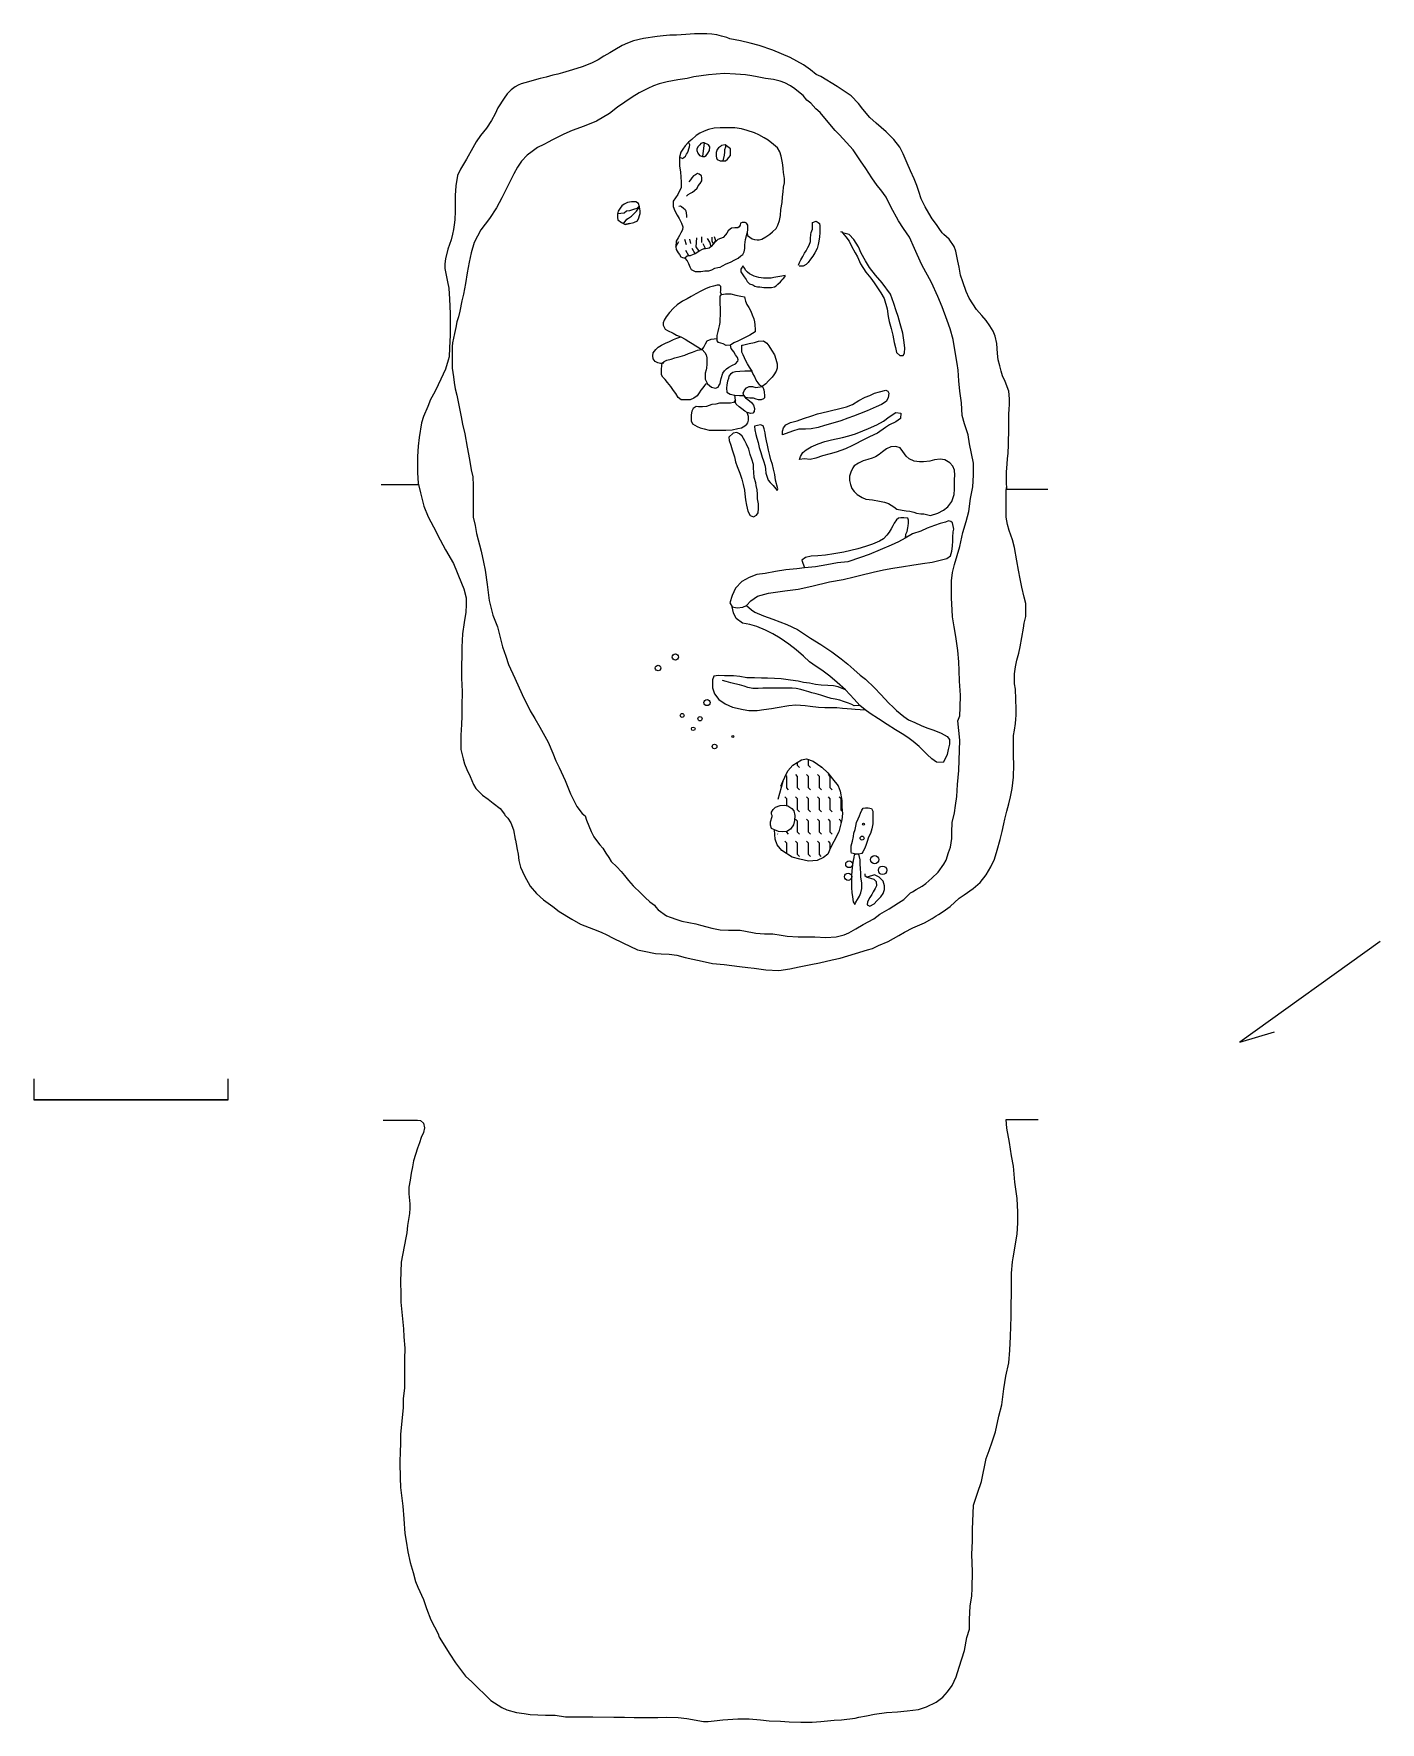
# Model space of a CAD drawing. Extents: x -1.4 to 16.6, y -14.7 to 7.9.
import ezdxf

# ---------------------------------------------------------------- set-up
doc = ezdxf.new("R2010")
doc.units = 0
doc.linetypes.add('HIDDEN', pattern=[0.375, 0.25, -0.125])
for name, color, linetype in [('LAYER1', 7, 'CONTINUOUS'), ('LAYER2', 1, 'CONTINUOUS'), ('LAYER3', 7, 'CONTINUOUS'), ('LAYER43', 1, 'CONTINUOUS'), ('LAYER9', 4, 'CONTINUOUS')]:
    doc.layers.add(name, color=color, linetype=linetype)

msp = doc.modelspace()

# ---------------------------------------------------------------- linework, layer by layer
at = {"layer": 'LAYER1', "color": 7, "linetype": 'CONTINUOUS'}
for points in [[(11.5892, 1.7779), (11.5892, 1.8143), (11.584, 1.8402), (11.584, 1.887), (11.584, 1.9441), (11.584, 2.0064), (11.5892, 2.0635), (11.5944, 2.1102), (11.5996, 2.1881), (11.6048, 2.2556), (11.61, 2.3751), (11.61, 2.4425), (11.6152, 2.5256), (11.6152, 2.6087), (11.6152, 2.697), (11.6152, 2.7801), (11.6204, 2.8475), (11.6256, 2.9099), (11.6256, 2.9877), (11.6152, 3.0864), (11.5685, 3.2162), (11.5321, 3.2941), (11.5113, 3.3564), (11.4958, 3.4291), (11.475, 3.507), (11.4646, 3.5901), (11.4594, 3.6575), (11.4542, 3.725), (11.4335, 3.8237), (11.4075, 3.8912), (11.3608, 3.9639), (11.314, 4.0314), (11.2569, 4.0989), (11.1842, 4.182), (11.1323, 4.2547), (11.0856, 4.3325), (11.044, 4.4208), (11.0025, 4.5506), (10.9713, 4.6389), (10.9506, 4.7479), (10.935, 4.8258), (10.909, 4.9608), (10.8831, 5.0231), (10.8156, 5.1218), (10.7481, 5.1841), (10.7221, 5.2049), (10.6858, 5.262), (10.6494, 5.3191), (10.5923, 5.3918), (10.5456, 5.4697), (10.4988, 5.5527), (10.4417, 5.6618), (10.4106, 5.7604), (10.3846, 5.8383), (10.3483, 5.9266), (10.3015, 6.0356), (10.2548, 6.1395), (10.2029, 6.2641), (10.1561, 6.3524), (10.0783, 6.4562), (9.9744, 6.5549), (9.8394, 6.6743), (9.7563, 6.747), (9.6629, 6.8612), (9.6058, 6.9339), (9.5071, 7.0377), (9.3202, 7.1624), (9.1021, 7.2974), (9.0398, 7.3233), (8.9619, 7.3856), (8.8685, 7.4531), (8.6919, 7.5518), (8.4583, 7.6504), (8.2765, 7.7127), (8.1571, 7.7439), (8.0273, 7.775), (7.8819, 7.801), (7.8456, 7.8166), (7.7729, 7.8374), (7.7106, 7.8529), (7.6431, 7.8633), (7.5756, 7.8685), (7.5029, 7.8685), (7.4094, 7.8685), (7.2952, 7.8581), (7.1706, 7.8477), (7.0823, 7.8477), (6.994, 7.8425), (6.911, 7.8322), (6.7292, 7.8062), (6.5942, 7.775), (6.5163, 7.7439), (6.4437, 7.7127), (6.345, 7.6556), (6.2775, 7.6141), (6.1996, 7.5674), (6.1217, 7.5206), (6.0335, 7.4739), (5.9088, 7.4272), (5.779, 7.3856), (5.644, 7.3441), (5.5817, 7.3285), (5.5142, 7.3129), (5.426, 7.287), (5.3481, 7.2714), (5.1404, 7.2143), (5.0936, 7.1987), (5.0521, 7.1831), (5.0106, 7.1572), (4.9587, 7.1208), (4.9067, 7.0637), (4.8652, 7.0066), (4.7821, 6.8768), (4.7458, 6.7989), (4.6938, 6.7106), (4.6263, 6.6068), (4.5485, 6.5081), (4.4913, 6.4251), (4.4446, 6.342), (4.3615, 6.1914), (4.2785, 6.0564), (4.2421, 5.9733), (4.2162, 5.8331), (4.211, 5.7033), (4.211, 5.6202), (4.211, 5.4956), (4.2058, 5.3814), (4.1954, 5.3139), (4.185, 5.2516), (4.1746, 5.1893), (4.1538, 5.1114), (4.1331, 5.0491), (4.1123, 4.9868), (4.0812, 4.857), (4.0708, 4.7895), (4.0708, 4.7272), (4.0915, 4.6181), (4.1071, 4.5506), (4.1227, 4.4675), (4.1331, 4.317), (4.1435, 4.1249), (4.1435, 3.9795), (4.1435, 3.8393), (4.1331, 3.6679), (4.1279, 3.5485), (4.1175, 3.5018), (4.0812, 3.3824), (4.0188, 3.2474), (3.9825, 3.1747), (3.9358, 3.0812), (3.8787, 2.9774), (3.8423, 2.8839), (3.7852, 2.7489), (3.7592, 2.6658), (3.7281, 2.4685), (3.7125, 2.3543), (3.7073, 2.2141), (3.7073, 2.0791), (3.7073, 1.996), (3.7125, 1.8558), (3.7437, 1.726), (3.7592, 1.6741), (3.7904, 1.5495), (3.8475, 1.4093), (3.9202, 1.2743), (4.0085, 1.0977), (4.0812, 0.9679), (4.185, 0.781), (4.294, 0.5214), (4.3252, 0.4435), (4.3563, 0.3241), (4.3563, 0.2306), (4.3512, 0.132), (4.3304, -0.0082), (4.3096, -0.1588), (4.2992, -0.3353), (4.2992, -0.434), (4.294, -0.6001), (4.294, -0.7507), (4.3044, -0.9273), (4.2992, -1.1246), (4.2992, -1.2336), (4.2992, -1.2596), (4.294, -1.3686), (4.2836, -1.514), (4.2836, -1.6126), (4.2836, -1.7061), (4.3148, -1.8307), (4.3356, -1.8982), (4.3667, -1.9709), (4.4083, -2.0644), (4.4342, -2.1215), (4.455, -2.1734), (4.4861, -2.2253), (4.5277, -2.2669), (4.5744, -2.3136), (4.6523, -2.3707), (4.7198, -2.4226), (4.8133, -2.4953), (4.8704, -2.568)], [(10.3015, -3.6221), (10.3275, -3.6065), (10.3742, -3.5753), (10.4573, -3.5338), (10.504, -3.4974), (10.5871, -3.4248), (10.6702, -3.3469), (10.7481, -3.2378), (10.7792, -3.1859), (10.8104, -3.0821), (10.8363, -3.0094), (10.8519, -2.8951), (10.8519, -2.8121), (10.8571, -2.6823), (10.8883, -2.5524), (10.9038, -2.4538), (10.9194, -2.3344), (10.9298, -2.1734), (10.9454, -1.9865), (10.9506, -1.8463), (10.9558, -1.7165), (10.961, -1.5815), (10.935, -1.3219), (10.961, -1.2544), (10.9661, -1.1453), (10.9713, -0.9792), (10.9558, -0.7923), (10.9506, -0.6469), (10.9454, -0.5326), (10.935, -0.3821), (10.909, -0.1951), (10.8831, -0.0653), (10.8623, 0.0697), (10.8571, 0.1631), (10.8467, 0.3189), (10.8467, 0.4591), (10.8467, 0.5526), (10.8623, 0.6616), (10.8883, 0.7706), (10.961, 1.0095), (11.0025, 1.1964), (11.044, 1.347), (11.0804, 1.4768), (11.1012, 1.6533), (11.1323, 1.8091), (11.1427, 1.9649), (11.1427, 2.1258), (11.0908, 2.3854), (11.07, 2.5049), (11.0233, 2.6502), (10.9921, 2.7645), (10.9817, 2.9306), (10.961, 3.0864), (10.9454, 3.2266), (10.9402, 3.3668), (10.9246, 3.4602), (10.8986, 3.616), (10.8727, 3.777), (10.8311, 3.9224), (10.7896, 4.0314), (10.7221, 4.2183), (10.665, 4.3533), (10.5819, 4.5403), (10.4521, 4.7791), (10.3898, 4.9141), (10.3535, 4.9972), (10.286, 5.1477), (10.2081, 5.262), (10.1406, 5.3658), (10.0367, 5.5527), (9.9744, 5.6826), (9.9017, 5.7812), (9.855, 5.8383), (9.7823, 5.9422), (9.7044, 6.0668), (9.6317, 6.1706), (9.5331, 6.316), (9.4448, 6.4147), (9.3513, 6.5185), (9.2942, 6.5756), (9.2423, 6.6327), (9.0917, 6.8145), (9.0346, 6.8664), (8.9671, 6.9391), (8.9152, 6.9806), (8.8633, 7.0429), (8.801, 7.0897), (8.7542, 7.1312), (8.6971, 7.1727), (8.6192, 7.2143), (8.5569, 7.2351), (8.4687, 7.2558), (8.3596, 7.2714), (8.2506, 7.2922), (8.1779, 7.3077), (8.0948, 7.3181), (7.9598, 7.3285), (7.8144, 7.3389), (7.7002, 7.3285), (7.5963, 7.3181), (7.4042, 7.2922), (7.3108, 7.2714), (7.1862, 7.2506), (7.046, 7.2247), (6.9369, 7.1987), (6.8642, 7.1727), (6.7863, 7.1364), (6.6721, 7.0793), (6.5787, 7.0222), (6.3813, 6.8872), (6.2723, 6.8041), (6.101, 6.7002), (5.9348, 6.6327), (5.7738, 6.5756), (5.6648, 6.5237), (5.5038, 6.4458), (5.4623, 6.4251), (5.3948, 6.3887), (5.3117, 6.3472), (5.239, 6.2952), (5.1715, 6.2433), (5.0988, 6.1654), (5.0417, 6.0824), (4.995, 5.9941), (4.9483, 5.9058), (4.9015, 5.8072), (4.834, 5.6722), (4.7613, 5.5424), (4.6679, 5.397), (4.5537, 5.2464), (4.4654, 5.075), (4.4238, 4.94), (4.3979, 4.8154), (4.3719, 4.67), (4.346, 4.5299), (4.32, 4.3845), (4.2992, 4.2962), (4.2733, 4.156), (4.2525, 4.0833), (4.2317, 4.0158), (4.2162, 3.9379), (4.2006, 3.86), (4.1746, 3.7354), (4.1694, 3.6835), (4.1694, 3.5901), (4.1694, 3.4758), (4.1694, 3.3979), (4.185, 3.2785), (4.1954, 3.2058), (4.211, 3.1176), (4.2317, 3.0345), (4.2577, 2.8995), (4.2733, 2.832), (4.2888, 2.7437), (4.3096, 2.645), (4.3408, 2.5152), (4.3719, 2.3387), (4.4031, 2.1726), (4.4238, 2.0375), (4.4446, 1.9441), (4.4498, 1.8247), (4.4498, 1.7676), (4.4498, 1.7156), (4.4498, 1.5651), (4.4498, 1.4041), (4.4758, 1.2899), (4.4965, 1.186), (4.5588, 0.9472), (4.59, 0.8018), (4.6108, 0.6927), (4.6367, 0.5006), (4.6627, 0.2877), (4.7146, 0.0904), (4.7769, -0.0653), (4.7977, -0.1536), (4.8444, -0.3301), (4.886, -0.4548), (4.9223, -0.569), (5.0054, -0.7507), (5.104, -0.9688), (5.2131, -1.1869), (5.2754, -1.2907), (5.3429, -1.4049), (5.4519, -1.6074), (5.5142, -1.7528), (5.5558, -1.8567), (5.6025, -1.9449), (5.6804, -2.1215), (5.7531, -2.298), (5.8362, -2.4694), (5.9088, -2.5628)], [(4.8704, -2.568), (4.8756, -2.5836), (4.9119, -2.6251), (4.9535, -2.6874), (4.9898, -2.7809), (5.0106, -2.9055), (5.0158, -2.9159), (5.0262, -2.9678), (5.0365, -3.0405), (5.0521, -3.1028), (5.0625, -3.1911), (5.0833, -3.2794), (5.1352, -3.3936), (5.2131, -3.5338), (5.2961, -3.6324), (5.3896, -3.7155), (5.5142, -3.8038), (5.6025, -3.8713), (5.7687, -3.9751), (5.8881, -4.0426), (6.0594, -4.1101), (6.1633, -4.1465), (6.236, -4.1828), (6.3138, -4.2244), (6.454, -4.2919), (6.6462, -4.3853), (6.7396, -4.4009), (6.8902, -4.4321), (6.9629, -4.4373), (7.0719, -4.4424), (7.1758, -4.458), (7.2848, -4.4892), (7.3887, -4.5099), (7.5133, -4.5359), (7.6535, -4.5671), (7.8092, -4.5826), (8.0117, -4.6086), (8.126, -4.619), (8.209, -4.6294), (8.3648, -4.6501), (8.5413, -4.6605), (8.6867, -4.6398), (8.8113, -4.6138), (8.9671, -4.5826), (9.0813, -4.5567), (9.2527, -4.5203), (9.3617, -4.4944), (9.5642, -4.4321), (9.7252, -4.3853), (9.7927, -4.3646), (9.8706, -4.3282), (10.0004, -4.2711), (10.1458, -4.1932), (10.2185, -4.1465), (10.3327, -4.0894), (10.4885, -4.0219), (10.5923, -3.9647), (10.6442, -3.9284), (10.6754, -3.9128), (10.7377, -3.8713), (10.8311, -3.8038), (10.9506, -3.6948), (11.0181, -3.648), (11.1375, -3.5649), (11.231, -3.4819), (11.314, -3.3832), (11.3763, -3.2742), (11.4231, -3.1703), (11.4594, -3.0509), (11.501, -2.9107), (11.5269, -2.8017), (11.5477, -2.6978), (11.5633, -2.6355), (11.5892, -2.5317), (11.6152, -2.433), (11.636, -2.3396), (11.6619, -2.2253), (11.6775, -2.0748), (11.6827, -1.9034), (11.6775, -1.7944), (11.6775, -1.649), (11.6775, -1.5503), (11.6775, -1.5192), (11.6931, -1.4465), (11.7035, -1.3582), (11.7086, -1.3011), (11.7138, -1.244), (11.7138, -1.1661), (11.7035, -0.8961), (11.6931, -0.8286), (11.6931, -0.6936), (11.7035, -0.6001), (11.7242, -0.5119), (11.7502, -0.4184), (11.7658, -0.3301), (11.8125, -0.0809), (11.8229, -0.0134), (11.8436, 0.0749), (11.8436, 0.2462), (11.8229, 0.3345), (11.7917, 0.4643), (11.7658, 0.5785), (11.745, 0.6927), (11.7242, 0.8174), (11.6931, 0.9991), (11.6671, 1.0977), (11.6204, 1.2224), (11.5996, 1.3054), (11.5788, 1.4041), (11.5788, 1.5027), (11.5788, 1.6325), (11.5788, 1.7624), (11.5892, 1.8143)], [(5.9088, -2.5628), (5.9504, -2.594), (5.966, -2.6511), (5.9971, -2.7238), (6.0283, -2.8017), (6.0646, -2.8744), (6.101, -2.9211), (6.1425, -2.9782), (6.184, -3.0249), (6.2256, -3.0924), (6.2671, -3.1496), (6.2983, -3.2015), (6.371, -3.2742), (6.4281, -3.3365), (6.4748, -3.3884), (6.5267, -3.4559), (6.589, -3.5286), (6.6929, -3.6273), (6.75, -3.6844), (6.8123, -3.7415), (6.8746, -3.7882), (6.8954, -3.8142), (6.9265, -3.8505), (7.0356, -3.9284), (7.0875, -3.9492), (7.1758, -3.9803), (7.2433, -4.0011), (7.3367, -4.0167), (7.4302, -4.0374), (7.4925, -4.053), (7.5756, -4.079), (7.6431, -4.0946), (7.7521, -4.1153), (7.8663, -4.1205), (8.0221, -4.1205), (8.1883, -4.1517), (8.2298, -4.1621), (8.3492, -4.1724), (8.4583, -4.1724), (8.5725, -4.188), (8.6504, -4.2036), (8.7958, -4.2088), (8.8944, -4.2088), (9.019, -4.2088), (9.1696, -4.2192), (9.3046, -4.2088), (9.4136, -4.1828), (9.476, -4.1569), (9.5694, -4.1049), (9.6681, -4.0478), (9.8083, -3.9699), (9.8913, -3.9076), (10.016, -3.8349), (10.1406, -3.7571), (10.2133, -3.7103), (10.3015, -3.6221)], [(3.2475, -6.6639), (3.7045, -6.6639)], [(3.7045, -6.6639), (3.7456, -6.6691), (3.7867, -6.705), (3.7969, -6.7666), (3.7867, -6.8283), (3.7558, -6.895), (3.7302, -6.9669), (3.7045, -7.0388), (3.6531, -7.2083), (3.6377, -7.2853), (3.6223, -7.3726), (3.6069, -7.465), (3.5915, -7.5575), (3.5915, -7.6499), (3.6018, -7.7834), (3.6018, -7.8399), (3.5966, -7.9118), (3.571, -8.071), (3.5607, -8.1685), (3.5504, -8.2353), (3.4888, -8.5639), (3.4837, -8.6923), (3.4785, -8.8207), (3.4837, -8.9902), (3.4837, -9.098), (3.4939, -9.2315), (3.5196, -9.4523), (3.5248, -9.5602), (3.535, -9.7142), (3.5299, -9.858), (3.5299, -10.0531), (3.5299, -10.1045), (3.5299, -10.2431), (3.5145, -10.3921), (3.5145, -10.5102), (3.4785, -10.8645), (3.4785, -11.0031), (3.4734, -11.0853), (3.4683, -11.2445), (3.4734, -11.4448), (3.4785, -11.5783), (3.5094, -11.8248), (3.5248, -11.9942), (3.535, -12.1894), (3.5556, -12.2921), (3.5761, -12.4358), (3.6069, -12.5796), (3.648, -12.7131), (3.6788, -12.8313), (3.7096, -12.9083), (3.7867, -13.0726), (3.8277, -13.1958), (3.8842, -13.3448), (3.9818, -13.5348), (3.9972, -13.5759), (4.1358, -13.8069), (4.2129, -13.9199), (4.3464, -14.0996), (4.4337, -14.1767), (4.6853, -14.4231), (4.8342, -14.5207), (4.901, -14.5515), (5.0294, -14.5875), (5.1321, -14.5977), (5.2142, -14.6131), (5.4196, -14.6234), (5.548, -14.6234), (5.6867, -14.644), (5.9075, -14.644), (6.0513, -14.644), (6.3337, -14.6491), (6.4723, -14.6491), (6.6058, -14.6542), (6.7548, -14.6542), (6.9191, -14.6542), (7.0423, -14.6491), (7.1913, -14.6542), (7.3094, -14.6645), (7.5302, -14.7056), (7.5918, -14.7056), (7.674, -14.6953), (7.7921, -14.685), (7.9923, -14.6696), (8.1413, -14.6696), (8.2953, -14.685), (8.4083, -14.6953), (8.5623, -14.7004), (8.6753, -14.7107), (8.8345, -14.7158), (8.9834, -14.7158), (9.1015, -14.7056), (9.2813, -14.6902), (9.3788, -14.685), (9.5586, -14.6594), (9.6099, -14.6491), (9.7126, -14.6286), (9.8204, -14.608), (9.9796, -14.5875), (10.1286, -14.5772), (10.2569, -14.5618), (10.4059, -14.5464), (10.5137, -14.5105), (10.6421, -14.4488), (10.7345, -14.3821), (10.7961, -14.3102), (10.8577, -14.2229), (10.9091, -14.1099), (10.9502, -13.9815), (10.9861, -13.8685), (11.0221, -13.7556), (11.0529, -13.581), (11.0888, -13.4731), (11.0888, -13.4012), (11.0888, -13.3396), (11.0991, -13.1599), (11.1196, -13.0315), (11.1248, -12.9237), (11.1299, -12.7029), (11.1196, -12.4667), (11.1299, -12.2921), (11.1299, -12.1329), (11.1402, -11.9223), (11.1453, -11.8145), (11.1967, -11.6502), (11.248, -11.4961), (11.3148, -11.188), (11.3507, -11.0802), (11.3918, -10.9672), (11.438, -10.8337), (11.4842, -10.6231), (11.5202, -10.4691), (11.551, -10.2585), (11.5767, -10.0891), (11.6177, -9.9094), (11.628, -9.7399), (11.6383, -9.555), (11.6486, -9.288), (11.6486, -9.2161), (11.6537, -8.9029), (11.6537, -8.7077), (11.664, -8.5588), (11.6742, -8.5023), (11.7256, -8.1891), (11.7359, -8.035), (11.7359, -7.8912), (11.7256, -7.7115), (11.6948, -7.4907), (11.6794, -7.2802), (11.6537, -7.1415), (11.6229, -6.9618), (11.5869, -6.7718), (11.5818, -6.6537)], [(11.5818, -6.6537), (12.008, -6.6537)]]:
    msp.add_lwpolyline(points, dxfattribs=at)
at = {"layer": 'LAYER2', "color": 1, "linetype": 'CONTINUOUS'}
for points in [[(7.2121, 6.2174), (7.2537, 6.2018), (7.2692, 6.2122), (7.29, 6.2329), (7.3056, 6.2589), (7.316, 6.2745), (7.3263, 6.3004), (7.3367, 6.3316), (7.3419, 6.3575), (7.3471, 6.3835), (7.3315, 6.4199)], [(7.5392, 6.4095), (7.5236, 6.4095), (7.4977, 6.3991), (7.4821, 6.3835), (7.4562, 6.3575), (7.4406, 6.3264), (7.4406, 6.3056), (7.4562, 6.2693), (7.4769, 6.2381), (7.5185, 6.2277), (7.5444, 6.2277), (7.5652, 6.2381), (7.5911, 6.2693), (7.6119, 6.3056), (7.6171, 6.3575), (7.5963, 6.3835), (7.5392, 6.4095)], [(7.5392, 6.4095), (7.5185, 6.2277)], [(7.8196, 6.3835), (7.7729, 6.3731), (7.7573, 6.3627), (7.7313, 6.342), (7.7158, 6.3212), (7.7002, 6.2797), (7.7002, 6.2329), (7.7054, 6.207), (7.7158, 6.1862), (7.7521, 6.1706), (7.7885, 6.1706), (7.8248, 6.1706), (7.8508, 6.1914), (7.8715, 6.2122), (7.8923, 6.2381), (7.8923, 6.2849), (7.8923, 6.3316), (7.8196, 6.3835)], [(7.8196, 6.3835), (7.8248, 6.3783), (7.8248, 6.3524), (7.8144, 6.316), (7.8144, 6.2849), (7.8092, 6.2433), (7.7885, 6.1706)], [(6.5423, 5.3295), (6.4852, 5.3191), (6.4852, 5.3191), (6.5423, 5.3295), (6.5994, 5.345), (6.6462, 5.3658), (6.6669, 5.4074), (6.6773, 5.4385), (6.6825, 5.4645), (6.6825, 5.5008), (6.6773, 5.5527), (6.6617, 5.5995), (6.6254, 5.6202), (6.5683, 5.6202), (6.5163, 5.6099), (6.4696, 5.5891), (6.4385, 5.5683), (6.4177, 5.5372), (6.3917, 5.4956), (6.3813, 5.4593), (6.3813, 5.4126), (6.3865, 5.3814), (6.4333, 5.345), (6.4852, 5.3191)], [(6.4333, 5.345), (6.4696, 5.3399), (6.4904, 5.371), (6.4956, 5.3762), (6.506, 5.3866), (6.5267, 5.4022), (6.5683, 5.4281), (6.6098, 5.4697), (6.6358, 5.4956), (6.6358, 5.4956), (6.6773, 5.5527), (6.6565, 5.5475), (6.641, 5.532), (6.6098, 5.5216), (6.5942, 5.5164), (6.5423, 5.5008), (6.5008, 5.4956), (6.4696, 5.4697), (6.3813, 5.4593)], [(7.7729, 4.3793), (7.7573, 4.4104), (7.7625, 4.4312), (7.7625, 4.4624), (7.7625, 4.4883), (7.7469, 4.5039), (7.7158, 4.5039), (7.6638, 4.4935), (7.6119, 4.4779), (7.56, 4.4572), (7.4977, 4.426), (7.4302, 4.3897), (7.3679, 4.3533), (7.3108, 4.3222), (7.2485, 4.291), (7.181, 4.2443), (7.129, 4.1976), (7.0771, 4.1404), (7.0304, 4.0833), (7.0044, 4.0366), (6.994, 4.0002), (6.994, 3.9691), (7.02, 3.9172), (7.0512, 3.9016), (7.1238, 3.8652), (7.1706, 3.8393), (7.2277, 3.8133), (7.2848, 3.7822), (7.3367, 3.751), (7.3783, 3.725), (7.4302, 3.6939), (7.4717, 3.6679), (7.5029, 3.6472), (7.5133, 3.6472), (7.534, 3.6783), (7.56, 3.7199), (7.5808, 3.7614), (7.6327, 3.7822), (7.7158, 3.7926)], [(7.7521, 4.3585), (7.7729, 4.3793), (7.7988, 4.3845), (7.8248, 4.3897), (7.8612, 4.3897), (7.8975, 4.3897), (7.965, 4.3741), (8.0325, 4.3585), (8.0792, 4.3481), (8.0844, 4.3274), (8.0948, 4.291), (8.1104, 4.2495), (8.1363, 4.2079), (8.1623, 4.156), (8.1831, 4.1093), (8.2038, 4.0574), (8.2142, 4.0158), (8.2194, 3.9743), (8.2246, 3.912), (8.2246, 3.8808), (8.1883, 3.86), (8.1519, 3.8393), (8.1052, 3.8133), (8.0533, 3.7874), (7.991, 3.7562), (7.939, 3.7354), (7.8923, 3.7043), (7.8352, 3.6991), (7.7936, 3.7199), (7.7313, 3.7406), (7.7158, 3.7614), (7.7158, 3.7926), (7.7158, 3.8341), (7.7261, 3.886), (7.7365, 3.9276), (7.7469, 3.9639), (7.7521, 4.0054), (7.7521, 4.0522), (7.7573, 4.1041), (7.7573, 4.1508), (7.7573, 4.1976), (7.7521, 4.2547), (7.7521, 4.3066), (7.7521, 4.3585)], [(7.0044, 3.4862), (6.9836, 3.4602), (6.9577, 3.4602), (6.9213, 3.4654), (6.885, 3.4862), (6.859, 3.5226), (6.8538, 3.5589), (6.859, 3.6004), (6.8954, 3.6472), (6.9265, 3.6783), (6.9681, 3.7043), (7.0252, 3.7302), (7.0771, 3.751), (7.129, 3.777), (7.1758, 3.7977), (7.2277, 3.8133)], [(7.586, 3.1851), (7.56, 3.1799), (7.5444, 3.1643), (7.5236, 3.1331), (7.4977, 3.102), (7.4717, 3.0656), (7.4458, 3.0241), (7.4042, 2.9929), (7.3523, 2.9722), (7.2952, 2.9722), (7.2329, 2.9722), (7.1913, 3.0033), (7.1602, 3.0552), (7.129, 3.0968), (7.0927, 3.1487), (7.0512, 3.2058), (7.02, 3.2422), (6.9888, 3.2733), (6.9681, 3.3045), (6.9681, 3.346), (6.9681, 3.372), (6.9733, 3.4343), (6.9785, 3.4602), (6.9836, 3.4654), (7.0044, 3.4862), (7.0408, 3.5018), (7.0979, 3.5174), (7.1498, 3.5329), (7.2173, 3.5537), (7.2796, 3.5693), (7.3315, 3.5901), (7.3835, 3.6108), (7.451, 3.6368), (7.5029, 3.6472)], [(7.5133, 3.6472), (7.5496, 3.6056), (7.5652, 3.5745), (7.5756, 3.5329), (7.5756, 3.4966), (7.5756, 3.4499), (7.5704, 3.3979), (7.5652, 3.372), (7.5548, 3.3304), (7.5548, 3.2889), (7.5548, 3.2474), (7.586, 3.1851), (7.6379, 3.1435), (7.6898, 3.1279), (7.7261, 3.1435), (7.7365, 3.1643), (7.7521, 3.1851), (7.7573, 3.2162), (7.7677, 3.2577), (7.7885, 3.3304), (7.8144, 3.3616), (7.8404, 3.3876), (7.8715, 3.4083), (7.9183, 3.4343), (7.9598, 3.455), (7.991, 3.4914), (7.9961, 3.507), (7.9858, 3.5381), (7.9598, 3.5745), (7.939, 3.616), (7.9027, 3.6575), (7.8923, 3.7043)], [(8.0429, 3.7043), (8.0533, 3.7043), (8.1052, 3.7147), (8.1415, 3.725), (8.2142, 3.7406), (8.2662, 3.7562), (8.3336, 3.7614), (8.3804, 3.7302), (8.4063, 3.6939), (8.4427, 3.6368), (8.479, 3.5745), (8.4998, 3.5174), (8.5154, 3.455), (8.5154, 3.3979), (8.505, 3.3564), (8.4738, 3.3045), (8.4479, 3.2733), (8.4011, 3.2266), (8.3648, 3.1851), (8.3181, 3.1487), (8.2869, 3.1695), (8.261, 3.2006), (8.235, 3.237), (8.2142, 3.2889), (8.1935, 3.3252), (8.1727, 3.3668), (8.1467, 3.4083), (8.1208, 3.455), (8.0948, 3.5018), (8.0792, 3.5329), (8.0637, 3.5745), (8.0429, 3.6108), (8.0429, 3.7043)], [(8.1727, 3.3668), (8.1779, 3.3564), (8.1519, 3.3564), (8.1156, 3.3564), (8.0844, 3.3564), (8.0169, 3.3512), (7.9598, 3.346), (7.9235, 3.3356), (7.8923, 3.3149), (7.8715, 3.2889), (7.8663, 3.2577), (7.8508, 3.2214), (7.8456, 3.1747), (7.8404, 3.1279), (7.8456, 3.076), (7.8871, 3.05), (7.9494, 3.0345), (8.0117, 3.0293), (8.0688, 3.0293)], [(7.9598, 2.967), (7.9338, 2.9358), (7.8923, 2.9254), (7.8456, 2.9254), (7.7885, 2.9254), (7.7469, 2.9254), (7.695, 2.9151), (7.6431, 2.9099), (7.5704, 2.8839), (7.5185, 2.8787), (7.4665, 2.8787), (7.4354, 2.8839), (7.3938, 2.8579), (7.3731, 2.8216), (7.3679, 2.7697), (7.3679, 2.7333), (7.3679, 2.6918), (7.3835, 2.6502), (7.4458, 2.6139), (7.4873, 2.5983), (7.5392, 2.5827), (7.6067, 2.5672), (7.6587, 2.5672), (7.7002, 2.5672), (7.7677, 2.5672), (7.83, 2.5672), (7.9131, 2.5724), (7.991, 2.5879), (8.0377, 2.5983), (8.0844, 2.6243), (8.1104, 2.645), (8.126, 2.6658), (8.1311, 2.7022), (8.1311, 2.7229), (8.1311, 2.7489), (8.1156, 2.8008)], [(8.0688, 3.0293), (8.0948, 2.9981), (8.126, 2.9774), (8.1727, 2.9358), (8.1987, 2.8995), (8.2142, 2.8579), (8.209, 2.8164), (8.1935, 2.7956), (8.1623, 2.7904), (8.1156, 2.8008), (8.0844, 2.8216), (8.0429, 2.8527), (8.0065, 2.8787), (7.9702, 2.9151), (7.9598, 2.9358), (7.9598, 2.967), (7.9494, 3.0345)], [(8.3181, 3.1487), (8.3233, 3.1435), (8.3388, 3.1072), (8.344, 3.076), (8.3492, 3.0293), (8.3492, 2.9981), (8.3336, 2.9877), (8.3025, 2.9722), (8.2662, 2.9722), (8.235, 2.9826), (8.1987, 2.9929), (8.1519, 2.9929), (8.0948, 3.0033), (8.0688, 3.0293), (8.0637, 3.0604), (8.0792, 3.102), (8.1052, 3.1331), (8.1415, 3.1487), (8.1883, 3.1487), (8.2298, 3.1383), (8.3181, 3.1487)], [(8.4479, -2.5992), (8.4479, -2.5888), (8.4427, -2.568), (8.4427, -2.5421), (8.4635, -2.5057), (8.4946, -2.4746), (8.5569, -2.4538), (8.614, -2.4486), (8.6608, -2.459), (8.7127, -2.4953), (8.7386, -2.5265), (8.7542, -2.5888), (8.749, -2.6563), (8.7335, -2.7134), (8.6971, -2.7705), (8.6452, -2.8017), (8.5829, -2.8069), (8.5361, -2.8017), (8.479, -2.7809), (8.4427, -2.7601), (8.4271, -2.7186), (8.4271, -2.6719), (8.4479, -2.5992)], [(9.5123, -3.0924), (9.5071, -3.0717), (9.5071, -3.0353), (9.5071, -2.9938), (9.5227, -2.9315), (9.5383, -2.8692), (9.5435, -2.8224), (9.559, -2.7757), (9.5694, -2.729), (9.5798, -2.6823), (9.6006, -2.6303), (9.6161, -2.594), (9.6317, -2.5576), (9.6473, -2.5161), (9.6681, -2.4901), (9.6992, -2.4849), (9.7356, -2.4849), (9.7771, -2.4953), (9.7979, -2.5317), (9.7979, -2.5732), (9.7979, -2.6355), (9.7979, -2.6978), (9.7823, -2.7653), (9.7667, -2.8276), (9.7408, -2.8796), (9.72, -2.9367), (9.7044, -2.9886), (9.6837, -3.0353), (9.6629, -3.0717), (9.6473, -3.0976), (9.611, -3.1028), (9.5746, -3.1028), (9.5123, -3.0924)], [(9.5746, -3.1028), (9.5486, -3.1132), (9.5435, -3.1496), (9.5331, -3.1911), (9.5227, -3.2482), (9.5175, -3.3261), (9.5123, -3.3936), (9.5123, -3.4507), (9.5123, -3.4923), (9.5123, -3.5546), (9.5175, -3.6169), (9.5227, -3.674), (9.5331, -3.7415), (9.5538, -3.7778), (9.5694, -3.7467), (9.5902, -3.7103), (9.6161, -3.6688), (9.6369, -3.6221), (9.6473, -3.5649), (9.6473, -3.4871), (9.6369, -3.4144), (9.6369, -3.3572), (9.6317, -3.2949), (9.6265, -3.2378), (9.6265, -3.1807), (9.611, -3.1028)], [(9.6888, -3.3676), (9.6888, -3.3884), (9.72, -3.4144), (9.7667, -3.4248), (9.8083, -3.4403), (9.8394, -3.4715), (9.8446, -3.5286), (9.829, -3.5649), (9.8031, -3.6065), (9.7823, -3.6428), (9.7563, -3.6844), (9.7252, -3.7415), (9.72, -3.783), (9.7563, -3.7986), (9.8135, -3.7674), (9.8498, -3.7311), (9.9017, -3.674), (9.9329, -3.6324), (9.9536, -3.5753), (9.9536, -3.5286), (9.9329, -3.4663), (9.881, -3.4144), (9.8186, -3.3832), (9.72, -3.4144)]]:
    msp.add_lwpolyline(points, dxfattribs=at)
at = {"layer": 'LAYER2', "color": 1, "linetype": 'HIDDEN'}
for points in [[(8.5673, -2.1942), (8.5933, -2.1319), (8.6192, -2.0748), (8.6608, -1.9917), (8.7283, -1.9138), (8.8425, -1.8411), (8.91, -1.8307), (8.9983, -1.8619), (9.1125, -1.9398), (9.1956, -2.0176), (9.2579, -2.0955), (9.3306, -2.189), (9.3617, -2.2617), (9.3825, -2.3863), (9.3825, -2.4746), (9.3929, -2.5628), (9.3825, -2.6459), (9.341, -2.8069), (9.2735, -2.9367), (9.2319, -3.0198), (9.1956, -3.1028), (9.1385, -3.1496), (9.0502, -3.1911), (8.936, -3.1963), (8.8217, -3.1703), (8.7179, -3.1444), (8.5777, -3.0561), (8.5154, -2.9782), (8.4894, -2.9055), (8.479, -2.7809)], [(8.5933, -2.1319), (8.4946, -2.4746)]]:
    msp.add_lwpolyline(points, dxfattribs=at)
at = {"layer": 'LAYER2', "color": 1, "linetype": 'CONTINUOUS'}
for centre, radius in [((7.155, -0.4677), 0.0419), ((6.9239, -0.6157), 0.0372), ((7.5782, -1.0778), 0.0406), ((7.2459, -1.2492), 0.0261), ((7.4847, -1.2933), 0.0287), ((7.3938, -1.4283), 0.0239), ((7.9235, -1.5322), 0.013), ((7.6794, -1.6646), 0.0312), ((9.6707, -2.703), 0.013), ((9.6525, -2.8899), 0.026), ((9.8212, -3.1781), 0.056), ((9.4656, -3.4066), 0.0485), ((9.4786, -3.2404), 0.0448), ((9.9277, -3.3209), 0.0571)]:
    msp.add_circle(centre, radius, dxfattribs=at)
at = {"layer": 'LAYER3', "color": 3, "linetype": 'CONTINUOUS'}
for points in [[(3.2192, 1.8402), (3.7125, 1.8402)], [(11.5892, 1.7779), (12.1396, 1.7779)]]:
    msp.add_lwpolyline(points, dxfattribs=at)
at = {"layer": 'LAYER3', "color": 7, "linetype": 'CONTINUOUS'}
for points in [[(16.5842, -4.2711), (14.7046, -5.6211)], [(14.7046, -5.6211), (15.1686, -5.483)], [(-1.4279, -6.1119), (-1.4279, -6.3896)], [(1.1735, -6.3896), (1.1735, -6.1092)], [(-1.4279, -6.3896), (1.1735, -6.3896)], [(1.1735, -6.3896), (-1.4279, -6.3896)]]:
    msp.add_lwpolyline(points, dxfattribs=at)
at = {"layer": 'LAYER43', "color": 1, "linetype": 'CONTINUOUS'}
for points in [[(8.7902, -1.9187), (8.7902, -1.8744)], [(8.8163, -1.9452), (8.7903, -1.9186)], [(8.936, -1.9187), (8.936, -1.8399)], [(8.962, -1.9452), (8.936, -1.9186)], [(9.1077, -1.9452), (9.0822, -1.9191)], [(8.6446, -2.0673), (8.6303, -2.0527)], [(8.6445, -2.2161), (8.6445, -2.0674)], [(8.6706, -2.2426), (8.6446, -2.2161)], [(8.7903, -2.0673), (8.7643, -2.0408)], [(8.7902, -2.2161), (8.7902, -2.0674)], [(8.8163, -2.2426), (8.7903, -2.2161)], [(8.936, -2.0673), (8.91, -2.0408)], [(8.936, -2.2161), (8.936, -2.0674)], [(8.962, -2.2426), (8.936, -2.2161)], [(9.0817, -2.0673), (9.0557, -2.0408)], [(9.0817, -2.2161), (9.0817, -2.0674)], [(9.1077, -2.2426), (9.0817, -2.2161)], [(9.2274, -2.0673), (9.2014, -2.0408)], [(9.2274, -2.2161), (9.2274, -2.0674)], [(9.2534, -2.2426), (9.2274, -2.2161)], [(8.6446, -2.3648), (8.6185, -2.3382)], [(8.6445, -2.4582), (8.6445, -2.3648)], [(8.7903, -2.3648), (8.7642, -2.3382)], [(8.7902, -2.5135), (8.7902, -2.3648)], [(8.936, -2.3648), (8.91, -2.3382)], [(8.936, -2.5135), (8.936, -2.3648)], [(9.0817, -2.3648), (9.0557, -2.3382)], [(9.0817, -2.5135), (9.0817, -2.3648)], [(9.2274, -2.3648), (9.2014, -2.3382)], [(9.2274, -2.5135), (9.2274, -2.3648)], [(9.3731, -2.3648), (9.3471, -2.3382)], [(9.3731, -2.5135), (9.3731, -2.3648)], [(8.7902, -2.6622), (8.7642, -2.6357)], [(8.8163, -2.5401), (8.7902, -2.5135)], [(8.7902, -2.8109), (8.7902, -2.6622)], [(8.9359, -2.6622), (8.9099, -2.6357)], [(8.962, -2.5401), (8.936, -2.5135)], [(8.936, -2.8109), (8.936, -2.6622)], [(9.0816, -2.6622), (9.0556, -2.6357)], [(9.1077, -2.5401), (9.0817, -2.5135)], [(9.0817, -2.8109), (9.0817, -2.6622)], [(9.2273, -2.6622), (9.2013, -2.6357)], [(9.2534, -2.5401), (9.2274, -2.5135)], [(9.2274, -2.8109), (9.2274, -2.6622)], [(9.3731, -2.6622), (9.347, -2.6357)], [(9.3825, -2.5231), (9.3731, -2.5135)], [(9.3731, -2.6824), (9.3731, -2.6622)], [(8.5248, -2.8375), (8.5215, -2.8341)], [(8.6445, -2.9597), (8.6185, -2.9331)], [(8.6445, -2.8109), (8.6445, -2.8021)], [(8.6705, -2.8375), (8.6445, -2.8109)], [(8.7902, -2.9597), (8.7642, -2.9331)], [(8.8162, -2.8375), (8.7902, -2.8109)], [(8.9359, -2.9597), (8.9099, -2.9331)], [(8.9619, -2.8375), (8.9359, -2.8109)], [(9.0816, -2.9597), (9.0556, -2.9331)], [(9.1077, -2.8375), (9.0816, -2.8109)], [(9.2273, -2.9597), (9.2013, -2.9331)], [(9.2534, -2.8375), (9.2273, -2.8109)], [(8.6445, -3.0982), (8.6445, -2.9596)], [(8.7902, -3.1083), (8.7902, -2.9596)], [(8.8162, -3.135), (8.7902, -3.1084)], [(8.9619, -3.1349), (8.9359, -3.1084)], [(8.936, -3.1083), (8.936, -2.9596)], [(9.1076, -3.135), (9.0816, -3.1084)], [(9.0817, -3.1083), (9.0817, -2.9596)], [(9.2274, -3.0302), (9.2274, -2.9596)]]:
    msp.add_lwpolyline(points, dxfattribs=at)
at = {"layer": 'LAYER9', "color": 4, "linetype": 'CONTINUOUS'}
for points in [[(8.1156, 5.2049), (8.1208, 5.1685), (8.1519, 5.1477), (8.1831, 5.127), (8.2142, 5.1166), (8.2506, 5.1114), (8.2765, 5.1114), (8.3129, 5.1218), (8.3648, 5.1529), (8.4167, 5.1893), (8.4531, 5.2204), (8.505, 5.262), (8.5258, 5.3087), (8.5465, 5.371), (8.5621, 5.4385), (8.5673, 5.5164), (8.5829, 5.6099), (8.5881, 5.6877), (8.5985, 5.7552), (8.6036, 5.8176), (8.614, 5.8747), (8.614, 5.9318), (8.6036, 6.0149), (8.5985, 6.0668), (8.5933, 6.1135), (8.5829, 6.1654), (8.5725, 6.2329), (8.5517, 6.29), (8.5206, 6.342), (8.4687, 6.3887), (8.396, 6.4458), (8.344, 6.477), (8.2713, 6.5185), (8.2142, 6.5445), (8.1156, 6.5756), (8.0377, 6.5964), (7.9494, 6.612), (7.8767, 6.612), (7.8404, 6.612), (7.7521, 6.612), (7.6742, 6.6068), (7.5963, 6.586), (7.5392, 6.5652), (7.4821, 6.5393), (7.4354, 6.5081), (7.3731, 6.4562), (7.3315, 6.4199), (7.2848, 6.3679), (7.2537, 6.3264), (7.2277, 6.2849), (7.2121, 6.2174), (7.2121, 6.155), (7.2121, 6.0979), (7.2225, 6.0201), (7.2277, 5.9525), (7.2329, 5.8902), (7.2329, 5.8124), (7.1862, 5.7189), (7.155, 5.6722), (7.1238, 5.6306), (7.1238, 5.5579), (7.1498, 5.5008), (7.181, 5.4437), (7.2069, 5.397), (7.2381, 5.3347), (7.2537, 5.2879), (7.2485, 5.2464), (7.2277, 5.2049), (7.2121, 5.1685), (7.1913, 5.1374), (7.1654, 5.0958), (7.1602, 5.0179), (7.1654, 4.9816), (7.1913, 4.94), (7.2121, 4.9141), (7.2277, 4.8829), (7.2485, 4.8777), (7.2796, 4.8674), (7.3108, 4.831), (7.3315, 4.7947), (7.3471, 4.7531), (7.3679, 4.7168), (7.4198, 4.6908), (7.4613, 4.6908), (7.4977, 4.6908), (7.5496, 4.696), (7.6015, 4.696), (7.6431, 4.7116), (7.6846, 4.7324), (7.721, 4.7427), (7.7521, 4.7479), (7.7833, 4.7635), (7.8352, 4.7895), (7.8923, 4.8154), (7.9494, 4.8466), (7.9961, 4.8674), (8.0325, 4.8985), (8.0585, 4.9141), (8.074, 4.9504), (8.0844, 4.9972), (8.0844, 5.0439), (8.0896, 5.0802), (8.0948, 5.1166), (8.1, 5.1477), (8.1156, 5.2049)], [(7.3056, 5.6981), (7.3263, 5.7189), (7.3575, 5.7345), (7.3835, 5.7501), (7.4094, 5.7708), (7.4458, 5.802), (7.4613, 5.8331), (7.4873, 5.8643), (7.5081, 5.9006), (7.5081, 5.9422), (7.5029, 5.9681), (7.4717, 5.9889), (7.451, 5.9993), (7.425, 5.9837), (7.399, 5.9681), (7.3731, 5.9422), (7.3575, 5.9162), (7.3367, 5.8902)], [(7.2017, 5.5631), (7.2173, 5.5683), (7.2381, 5.5579), (7.264, 5.5372), (7.2848, 5.5164), (7.2952, 5.5008), (7.3004, 5.4697), (7.3056, 5.4385), (7.3056, 5.4126)], [(8.1208, 5.1685), (8.1208, 5.2152), (8.126, 5.2464), (8.126, 5.2775), (8.126, 5.3087), (8.1052, 5.3347), (8.0896, 5.345), (8.0688, 5.345), (8.0481, 5.345), (8.0273, 5.3347), (8.0221, 5.3087), (8.0065, 5.2879), (7.991, 5.2724), (7.9494, 5.2724), (7.9079, 5.2672), (7.8871, 5.2568), (7.8612, 5.2308), (7.8456, 5.1997), (7.8248, 5.1789), (7.7936, 5.1425), (7.7573, 5.1322), (7.721, 5.1166), (7.695, 5.0906), (7.6794, 5.075), (7.6638, 5.0595), (7.6327, 5.0231), (7.6067, 5.0024), (7.586, 4.9972), (7.56, 4.992), (7.534, 4.992), (7.5029, 4.9764), (7.4717, 4.9608), (7.4406, 4.94), (7.4198, 4.9245), (7.3938, 4.9141), (7.3523, 4.8985), (7.3367, 4.8985), (7.3108, 4.8933), (7.3108, 4.8933)], [(8.801, 4.7739), (8.8165, 4.8102), (8.8321, 4.8466), (8.8581, 4.8881), (8.884, 4.9349), (8.9048, 4.966), (8.9256, 5.0076), (8.9463, 5.0387), (8.9619, 5.0906), (8.9619, 5.1322), (8.9671, 5.1841), (8.9723, 5.2101), (8.9879, 5.2568), (8.9879, 5.3139), (8.9879, 5.345), (9.0398, 5.3606), (9.0658, 5.345), (9.0813, 5.3295), (9.0865, 5.2983), (9.0865, 5.2568), (9.0865, 5.2049), (9.0813, 5.1529), (9.0762, 5.0958), (9.0658, 5.0491), (9.0502, 4.9972), (9.019, 4.94), (8.9931, 4.8933), (8.9619, 4.8518), (8.9308, 4.8102), (8.9048, 4.7843), (8.8633, 4.7583), (8.8113, 4.7583), (8.8113, 4.7583)], [(9.3669, 5.2204), (9.3773, 5.2256), (9.3929, 5.2049), (9.4344, 5.1529), (9.4812, 5.0958), (9.5123, 5.0283), (9.559, 4.94), (9.5902, 4.8829), (9.6317, 4.7895), (9.7044, 4.6804), (9.7719, 4.5974), (9.8135, 4.535), (9.9017, 4.4052), (9.9485, 4.3274), (9.99, 4.1872), (10.0004, 4.0885), (10.016, 4.021), (10.0419, 3.9275), (10.0627, 3.8393), (10.0835, 3.7406), (10.099, 3.6731), (10.1146, 3.6056), (10.1561, 3.5641), (10.2029, 3.5641), (10.2185, 3.5952), (10.2236, 3.6679), (10.2133, 3.7718), (10.1977, 3.8652), (10.1613, 3.9899), (10.1354, 4.0885), (10.1094, 4.1612), (10.0783, 4.2599), (10.0315, 4.3845), (9.9225, 4.535), (9.8342, 4.6389), (9.7511, 4.7427), (9.6992, 4.831), (9.6421, 4.9349), (9.6058, 5.0179), (9.5435, 5.1166), (9.4812, 5.1841), (9.3929, 5.2049)], [(7.1602, 5.0179), (7.2017, 5.0906)], [(7.3056, 5.0439), (7.2796, 5.1166)], [(7.3367, 4.8985), (7.2952, 4.9712)], [(7.3627, 5.0647), (7.3471, 5.1218)], [(7.4198, 4.9245), (7.3783, 4.9972)], [(7.4354, 5.0179), (7.4406, 5.1374)], [(7.4717, 4.9608), (7.4354, 5.0179)], [(7.5081, 5.075), (7.5081, 5.1529)], [(7.5236, 5.0647), (7.56, 4.992)], [(7.6171, 5.0802), (7.586, 5.1322)], [(7.6327, 5.0231), (7.6171, 5.0802)], [(7.6483, 5.0906), (7.6483, 5.1477)], [(7.6638, 5.0595), (7.6483, 5.0906)], [(7.6794, 5.075), (7.695, 5.101), (7.6794, 5.1529)], [(7.3108, 4.8933), (7.2796, 4.8674)], [(8.0585, 4.7635), (8.0481, 4.7479), (8.0325, 4.722), (8.0325, 4.6856), (8.0481, 4.6597), (8.074, 4.6181), (8.1, 4.5818), (8.1156, 4.5558), (8.1467, 4.5247), (8.1935, 4.5091), (8.2194, 4.4935), (8.2558, 4.4831), (8.2869, 4.4831), (8.3388, 4.4727), (8.3752, 4.4727), (8.4011, 4.4727), (8.4427, 4.4727), (8.479, 4.4831), (8.505, 4.4987), (8.5258, 4.5195), (8.5621, 4.5506), (8.5829, 4.5766), (8.5985, 4.5922), (8.6244, 4.6233), (8.6244, 4.6337), (8.5777, 4.6285), (8.5258, 4.6181), (8.4738, 4.6077), (8.4375, 4.5974), (8.396, 4.5974), (8.3336, 4.5974), (8.2713, 4.6077), (8.209, 4.6285), (8.1467, 4.6597), (8.1208, 4.6804), (8.0948, 4.7064), (8.0844, 4.7272), (8.0585, 4.7635)], [(8.5881, 2.5049), (8.5881, 2.5516), (8.6036, 2.5983), (8.6348, 2.6399), (8.6971, 2.671), (8.7854, 2.6918), (8.8685, 2.7229), (8.9827, 2.7593), (9.0554, 2.7852), (9.1904, 2.8164), (9.3929, 2.8631), (9.4448, 2.8787), (9.5227, 2.9099), (9.611, 2.9618), (9.694, 3.0085), (9.7563, 3.0293), (9.8186, 3.0604), (9.8862, 3.0812), (9.9692, 3.102), (9.9952, 3.0864), (10.0108, 3.0604), (10.0004, 2.9981), (9.9744, 2.9514), (9.9121, 2.9099), (9.8394, 2.8787), (9.72, 2.8268), (9.6161, 2.7852), (9.5383, 2.7541), (9.4604, 2.7281), (9.3669, 2.6918), (9.2631, 2.6606), (9.1488, 2.6295), (9.0658, 2.6035), (8.9723, 2.5827), (8.8944, 2.5776), (8.8061, 2.5776), (8.7231, 2.5516), (8.5881, 2.5049)], [(8.8165, 2.1726), (8.8269, 2.2141), (8.8581, 2.266), (8.9048, 2.3024), (8.9723, 2.3439), (9.0658, 2.3854), (9.154, 2.4166), (9.2423, 2.4374), (9.3929, 2.4685), (9.476, 2.4893), (9.5642, 2.5152), (9.6629, 2.5568), (9.7408, 2.5879), (9.8498, 2.6399), (9.9381, 2.6866), (10.016, 2.7437), (10.1042, 2.8008), (10.1717, 2.7956), (10.1665, 2.7229), (10.1042, 2.6762), (10.0211, 2.6399), (9.964, 2.6035), (9.8602, 2.5256), (9.7511, 2.4789), (9.6888, 2.4477), (9.5227, 2.3595), (9.4292, 2.3179), (9.3046, 2.2712), (9.2267, 2.2504), (9.1229, 2.2245), (9.0346, 2.1933), (8.9567, 2.1726), (8.884, 2.1829), (8.8165, 2.1726)], [(7.8715, 2.4737), (7.8767, 2.427), (7.8975, 2.3647), (7.9131, 2.3024), (7.9442, 2.2089), (7.9598, 2.1414), (7.9806, 2.0791), (8.0169, 1.9908), (8.0429, 1.9129), (8.0637, 1.8402), (8.0792, 1.7624), (8.0844, 1.7156), (8.0948, 1.6325), (8.1052, 1.5651), (8.126, 1.482), (8.1571, 1.4249), (8.1987, 1.4093), (8.2402, 1.43), (8.261, 1.4612), (8.2662, 1.5183), (8.2662, 1.5806), (8.2558, 1.6481), (8.2558, 1.7104), (8.2506, 1.7676), (8.235, 1.8247), (8.2298, 1.861), (8.209, 1.9337), (8.2038, 2.0064), (8.1987, 2.0583), (8.1987, 2.1051), (8.1779, 2.1777), (8.1571, 2.24), (8.1363, 2.3127), (8.1052, 2.3802), (8.0844, 2.4218), (8.0481, 2.4841), (8.0117, 2.5152), (7.9754, 2.536), (7.9286, 2.5256), (7.8715, 2.4737)], [(8.2142, 2.6191), (8.2142, 2.6139), (8.2194, 2.5724), (8.2298, 2.5101), (8.2454, 2.4581), (8.261, 2.401), (8.2765, 2.3335), (8.2973, 2.266), (8.3181, 2.2037), (8.3336, 2.157), (8.3544, 2.0843), (8.3596, 2.0427), (8.3648, 1.9908), (8.396, 1.8974), (8.4219, 1.8662), (8.4635, 1.8247), (8.5154, 1.7572), (8.5258, 1.7831), (8.4946, 1.8974), (8.4842, 1.9752), (8.4687, 2.0427), (8.4531, 2.1051), (8.4323, 2.1674), (8.4167, 2.2297), (8.4011, 2.2972), (8.3856, 2.3647), (8.3752, 2.4218), (8.3596, 2.4893), (8.3544, 2.5308), (8.344, 2.5827), (8.3285, 2.6243), (8.2921, 2.6399), (8.2142, 2.6191)], [(10.5663, 1.4249), (10.5663, 1.4249), (10.665, 1.456), (10.7429, 1.4976), (10.8, 1.5391), (10.8519, 1.6118), (10.8831, 1.7052), (10.8883, 1.7779), (10.8883, 1.8402), (10.8883, 1.9077), (10.8935, 1.9649), (10.8883, 2.0324), (10.8675, 2.0843), (10.826, 2.131), (10.7585, 2.1674), (10.6962, 2.1777), (10.6235, 2.1674), (10.5611, 2.1518), (10.4729, 2.1414), (10.421, 2.1414), (10.3483, 2.1518), (10.2808, 2.1829), (10.2444, 2.2193), (10.1977, 2.2816), (10.1613, 2.3283), (10.1042, 2.3491), (10.0367, 2.3439), (9.9796, 2.3179), (9.9277, 2.2764), (9.881, 2.24), (9.8342, 2.2089), (9.7875, 2.1933), (9.7304, 2.1726), (9.6681, 2.157), (9.6058, 2.1258), (9.5486, 2.0895), (9.5279, 2.0635), (9.5019, 2.0064), (9.4863, 1.9493), (9.4863, 1.8922), (9.4967, 1.8402), (9.5175, 1.7883), (9.5486, 1.7468), (9.585, 1.7052), (9.6525, 1.6637), (9.7044, 1.6429), (9.7927, 1.6325), (9.8862, 1.617), (9.9536, 1.6014), (10.0056, 1.5858), (10.0783, 1.5391), (10.1198, 1.5079), (10.1873, 1.4976), (10.2444, 1.4872), (10.2912, 1.482), (10.3431, 1.4716), (10.3794, 1.456), (10.4365, 1.4456), (10.4781, 1.4456), (10.5663, 1.4249)], [(10.2288, 1.1237), (10.2392, 1.1549), (10.2392, 1.1756), (10.2548, 1.212), (10.2652, 1.2587), (10.2704, 1.2847), (10.2756, 1.321), (10.2756, 1.3626), (10.2652, 1.3885), (10.2133, 1.3937), (10.1717, 1.3937), (10.1406, 1.3885), (10.1146, 1.3677), (10.0835, 1.321), (10.0627, 1.2847), (10.0419, 1.2483), (10.016, 1.2016), (9.9848, 1.1601), (9.9381, 1.1133), (9.8862, 1.0822), (9.7927, 1.0406), (9.6992, 1.0095), (9.5954, 0.9783), (9.5019, 0.9576), (9.4085, 0.9368), (9.2735, 0.9108), (9.1644, 0.8952), (9.0606, 0.8849), (8.9723, 0.8797), (8.8944, 0.8641), (8.8477, 0.8277), (8.884, 0.7239)], [(10.8623, 1.3262), (10.8415, 1.347), (10.8104, 1.3522), (10.7688, 1.3366), (10.6962, 1.3158), (10.6235, 1.2899), (10.5248, 1.2535), (10.4365, 1.2172), (10.3275, 1.1808), (10.2288, 1.1237), (10.1406, 1.0718), (10.0419, 1.0302), (9.8965, 0.9679), (9.746, 0.9056), (9.6317, 0.8641), (9.4604, 0.807), (9.3254, 0.7914), (9.18, 0.7654), (9.0294, 0.7395), (8.884, 0.7239), (8.7802, 0.7135), (8.6348, 0.6979), (8.4946, 0.6772), (8.3544, 0.6512), (8.2454, 0.6356), (8.1415, 0.5941), (8.0429, 0.5422), (7.9598, 0.4539), (7.9131, 0.3552), (7.8819, 0.2566), (7.9131, 0.2047), (7.9806, 0.1891), (8.0585, 0.1995), (8.1052, 0.2202), (8.1623, 0.2826), (8.2558, 0.3449), (8.4011, 0.3864), (8.6192, 0.4176), (8.7958, 0.4383), (8.9827, 0.4799), (9.2163, 0.537), (9.3981, 0.5681), (9.5486, 0.6045), (9.6369, 0.6252), (9.8031, 0.6668), (9.9381, 0.6979), (10.0627, 0.7187), (10.2081, 0.7447), (10.3171, 0.7602), (10.4625, 0.781), (10.5923, 0.8018), (10.6962, 0.8277), (10.7844, 0.8485), (10.8363, 0.8849), (10.8519, 0.9472), (10.8623, 1.0147), (10.8675, 1.0874), (10.8675, 1.1341), (10.8727, 1.2068), (10.8779, 1.2431), (10.8623, 1.3262)], [(8.1052, 0.2202), (8.1727, 0.1631), (8.2194, 0.132), (8.3336, 0.0852), (8.4583, 0.0385), (8.6452, -0.0342), (8.7906, -0.1017), (8.9619, -0.2159), (9.1021, -0.299), (9.2475, -0.3976), (9.3721, -0.4911), (9.4604, -0.5638), (9.5435, -0.6365), (9.6265, -0.7092), (9.6992, -0.7663), (9.8186, -0.8805), (9.9017, -0.9688), (10.0108, -1.083), (10.0679, -1.1401), (10.1146, -1.1817), (10.2133, -1.2648), (10.2756, -1.3063), (10.3586, -1.3426), (10.4417, -1.3842), (10.5196, -1.4153), (10.6131, -1.4465), (10.7117, -1.488), (10.7896, -1.5296), (10.8208, -1.5711), (10.8208, -1.6334), (10.8052, -1.7061), (10.7896, -1.7736), (10.7636, -1.8307), (10.7377, -1.8774), (10.6494, -1.8723), (10.5871, -1.8307), (10.5248, -1.7736), (10.4677, -1.7165), (10.4158, -1.6646), (10.3379, -1.5971), (10.2652, -1.5451), (10.1873, -1.4932), (10.099, -1.4413), (9.99, -1.3686), (9.8706, -1.2959), (9.7615, -1.2232), (9.694, -1.1765), (9.6213, -1.1142), (9.5486, -1.0311), (9.4292, -0.9065), (9.3202, -0.8078), (9.2215, -0.7248), (9.1125, -0.6417), (9.0398, -0.5949), (8.9515, -0.5326), (8.8685, -0.4548), (8.7698, -0.3717), (8.6712, -0.2938), (8.5569, -0.2159), (8.4583, -0.1588), (8.3596, -0.1069), (8.2454, -0.0601), (8.1519, -0.0342), (8.0533, -0.0134), (7.9702, 0.0489), (7.9338, 0.1216), (7.9131, 0.2047)], [(9.4292, -0.9065), (9.3306, -0.8649), (9.2683, -0.8546), (9.1956, -0.8494), (9.1073, -0.8442), (9.0294, -0.8338), (8.9515, -0.8182), (8.8685, -0.8078), (8.7958, -0.7923), (8.6971, -0.7767), (8.5725, -0.7611), (8.479, -0.7559), (8.3856, -0.7507), (8.3077, -0.7507), (8.2142, -0.7455), (8.1104, -0.7455), (8.0169, -0.7299), (7.9338, -0.7196), (7.8144, -0.7196), (7.7313, -0.7144), (7.669, -0.7248), (7.6535, -0.7715), (7.6535, -0.813), (7.6535, -0.8805), (7.6794, -0.9584), (7.7365, -1.0363), (7.8196, -1.0934), (7.9183, -1.1401), (8.0637, -1.1713), (8.1363, -1.1817), (8.2506, -1.1817), (8.3388, -1.1713), (8.4427, -1.1557), (8.5154, -1.1453), (8.6712, -1.1142), (8.7646, -1.109), (8.8892, -1.1142), (8.9567, -1.1246), (9.071, -1.1401), (9.154, -1.1453), (9.315, -1.1453), (9.3929, -1.1505), (9.4552, -1.1557), (9.5123, -1.1609), (9.559, -1.1661), (9.694, -1.1765)], [(9.6213, -1.1142), (9.5486, -1.1194), (9.5175, -1.1038), (9.4708, -1.083), (9.4033, -1.0623), (9.3565, -1.0467), (9.2942, -1.0311), (9.2371, -1.0207), (9.1696, -0.9999), (9.1021, -0.9792), (9.0398, -0.9584), (8.9827, -0.948), (8.9411, -0.9324), (8.8788, -0.9169), (8.8321, -0.9013), (8.7698, -0.8909), (8.7179, -0.8857), (8.666, -0.8857), (8.5985, -0.8857), (8.5517, -0.8857), (8.4738, -0.8857), (8.4063, -0.8857), (8.3233, -0.8857), (8.261, -0.8909), (8.1935, -0.8909), (8.126, -0.8753), (8.074, -0.8598), (8.0117, -0.839), (7.9494, -0.8286), (7.8975, -0.813), (7.8352, -0.7974), (7.7833, -0.7819)]]:
    msp.add_lwpolyline(points, dxfattribs=at)

doc.saveas('drawing.dxf')
